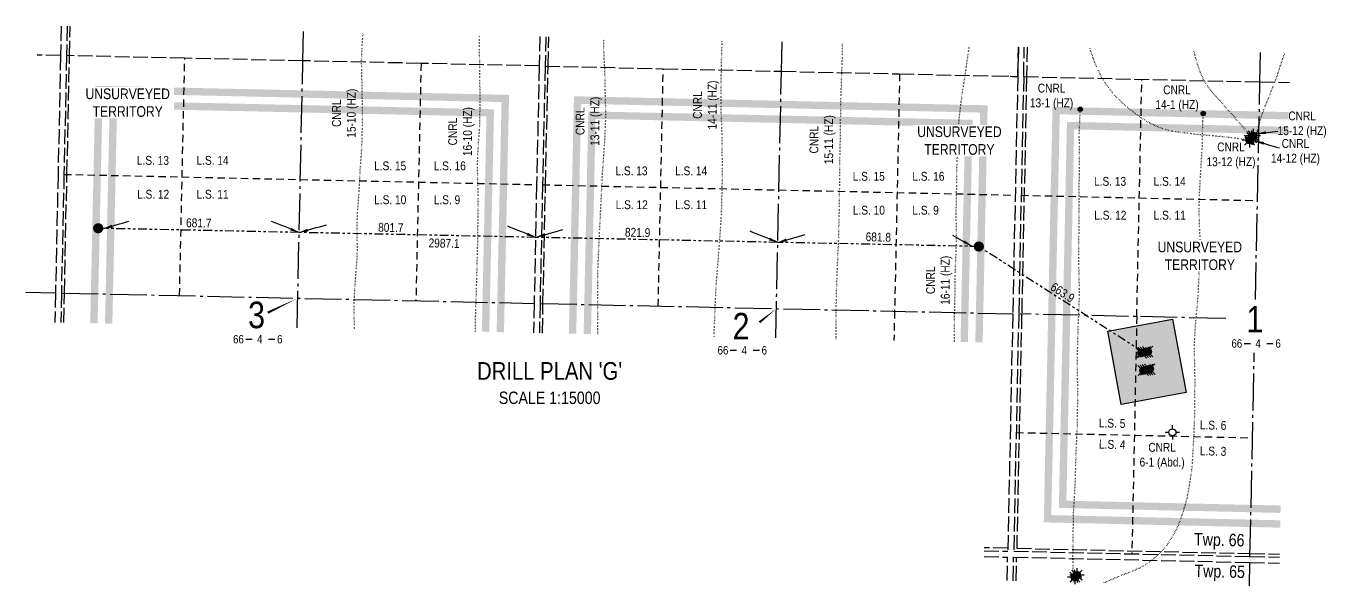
# Model space of a CAD drawing. Extents: x 401306 to 418331, y 6045711 to 6071172.
# Drawn here: x 413923 to 418331, y 6045711 to 6047608 of the extents above; entities that cross this region are included whole.
import ezdxf
from ezdxf.enums import TextEntityAlignment as Align

# ---------------------------------------------------------------- set-up
doc = ezdxf.new("R2010")
doc.units = 0
doc.header["$LTSCALE"] = 5
for name, pattern in [('foc-DOT', [1, 0.2, -0.8]), ('foc-DRILLPATH', [14.75, 6, -1.75, 1.75, -1.75, 1.75, -1.75]), ('foc-LSD', [8, 5, -3]), ('foc-QUARTERLINE', [33, 25, -3, 2, -3]), ('foc-UNSURVEYED', [12.5, 10, -2.5])]:
    doc.linetypes.add(name, pattern=pattern)
for name, color, linetype in [('10', 1, 'Continuous'), ('9', 3, 'Continuous'), ('AS-DRILL-T', 8, 'Continuous'), ('AS-TARGET-GAS-H', 181, 'Continuous'), ('AS-TARGET-OIL-H', 131, 'Continuous'), ('C-SYMBOL', 7, 'Continuous'), ('D-TXT', 6, 'Continuous'), ('DETAIL-HZ-Existing', 8, 'foc-DOT'), ('DETAIL-T', 7, 'Continuous'), ('DRILL-T', 8, 'Continuous'), ('F-WS-S', 8, 'Continuous'), ('L-BD', 7, 'Continuous'), ('L-BD1', 253, 'Continuous'), ('L-MON', 1, 'Continuous'), ('L-QSEC', 8, 'foc-QUARTERLINE'), ('L-SECLBL', 7, 'Continuous'), ('L-SECTION-LSD', 7, 'foc-LSD'), ('L-USEC', 7, 'foc-UNSURVEYED'), ('P-BUFFER-PURPLE-T', 187, 'Continuous'), ('P-PDRILLPATH', 12, 'foc-DRILLPATH'), ('P-PROPOSED', 10, 'Continuous'), ('P-PROPOSED-H', 21, 'Continuous')]:
    doc.layers.add(name, color=color, linetype=linetype)
doc.styles.add('100L', font='ARIALN.TTF', dxfattribs={"height": 11})
doc.styles.add('80CG', font='ARIALN.TTF', dxfattribs={"height": 10})
doc.styles.add('80L', font='ARIALN.TTF', dxfattribs={"height": 10})
doc.styles.add('SIMPLEX', font='ARIALN.TTF')
doc.styles.get("Standard").update_dxf_attribs({"font": 'ARIALN.TTF'})
doc.dimstyles.new('Compass 5 000', dxfattribs={"dimscale": 5, "dimtxt": 9, "dimasz": 2, "dimexe": 0.2, "dimexo": 0.0625, "dimgap": 0.5, "dimtad": 0, "dimtih": 1, "dimtoh": 1, "dimzin": 0, "dimdsep": 46, "dimtxsty": '80CG', "dimcen": 0.1, "dimse1": 1, "dimse2": 1, "dimclrd": 256, "dimclrt": 256, "dimaunit": 1, "dimadec": 4, "dimazin": 0, "dimtfac": 0.06, "dimtofl": 0, "dimtmove": 0, "dimatfit": 1, "dimfxl": 0.2, "dimtolj": 1, "dimtzin": 0, "dimlwd": -1, "dimarcsym": 0})

# ---------------------------------------------------------------- blocks, each defined once
blk = doc.blocks.new('L-SECLBL')
at = {"layer": '9', "color": 7}
for p, q in [((-5.1, -27.8), (-12.3, -27.8)), ((20.7, -27.8), (13.5, -27.8))]:
    blk.add_line(p, q, dxfattribs=at)
at = {"layer": '10', "color": 2, "style": 'SIMPLEX'}
blk.add_attdef('SEC', text='', height=30, dxfattribs=at).set_placement((0, 0), align=Align.MIDDLE)
at = {"layer": '10', "color": 5, "style": '80L'}
blk.add_attdef('TWP', text='', height=9.5, dxfattribs=at).set_placement((-14.4, -27.4), align=Align.MIDDLE_RIGHT)
blk.add_attdef('RGE', text='', height=9.5, dxfattribs=at).set_placement((3.6, -27.4), align=Align.MIDDLE_CENTER)
blk.add_attdef('MER', text='', height=9.5, dxfattribs=at).set_placement((23.2, -27.4), align=Align.MIDDLE_LEFT)
blk = doc.blocks.new('Gabd')
for p, q in [((-0.81, 0), (-1.62, 0)), ((0, 0.81), (0, 1.62)), ((1.62, 0), (0.81, 0)), ((0, -0.81), (0, -1.62))]:
    blk.add_line(p, q)
blk.add_circle((0, 0), 0.8)
blk = doc.blocks.new('BH-Existing')
at = {"layer": 'AS-DRILL-T'}
h = blk.add_hatch(color=256, dxfattribs=at)
h.dxf.hatch_style = 1
edge = h.paths.add_edge_path()
edge.add_arc((0, 0), 0.5, 0, 360)
blk.add_circle((0, 0), 0.5, dxfattribs=at)
blk = doc.blocks.new('GAS')
h = blk.add_hatch(color=255)
h.dxf.hatch_style = 1
edge = h.paths.add_edge_path()
edge.add_arc((0, 0), 0.9, 0, 360)
for p, q in [((-0.81, 0), (-1.62, 0)), ((-0.57, 0.57), (-1.14, 1.14)), ((0, 0.81), (0, 1.62)), ((0.57, 0.57), (1.14, 1.14)), ((1.62, 0), (0.81, 0)), ((-0.57, -0.57), (-1.14, -1.14)), ((0, -0.81), (0, -1.62)), ((1.14, -1.14), (0.57, -0.57))]:
    blk.add_line(p, q)
blk.add_circle((0, 0), 0.8)
blk = doc.blocks.new('plbh')
at = {"layer": 'L-MON'}
h = blk.add_hatch(color=255, dxfattribs=at)
h.dxf.hatch_style = 1
edge = h.paths.add_edge_path()
edge.add_arc((0, 0), 1.16, 0, 360)
h = blk.add_hatch(color=256, dxfattribs=at)
h.dxf.hatch_style = 1
h.paths.add_polyline_path([(-0.96, 0, 1), (0.96, 0, 1)])
h.paths.add_polyline_path([(0.91, 0, -1), (-0.91, 0, -1)], flags=16)
h.paths.add_polyline_path([(0.45, 0, -1), (-0.45, 0, -1)], flags=0)
h = blk.add_hatch(color=256, dxfattribs=at)
h.dxf.hatch_style = 1
h.paths.add_polyline_path([(-0.45, 0, 1), (0.45, 0, 1)])
h.paths.add_polyline_path([(0.4, 0, -1), (-0.4, 0, -1)], flags=16)
at = {"layer": 'L-MON', "color": 240}
for radius in [0.96, 0.91, 0.45, 0.4]:
    blk.add_circle((0, 0), radius, dxfattribs=at)
blk = doc.blocks.new('WC')
at = {"layer": 'L-MON'}
h = blk.add_hatch(color=255, dxfattribs=at)
h.dxf.hatch_style = 1
edge = h.paths.add_edge_path()
edge.add_arc((0, 0), 0.9, 0, 360)
at = {"layer": 'L-MON', "color": 240, "flags": 128}
for points in [[(-0.62, 0.5), (-1.23, 1.12)], [(0.52, 0.61), (1.13, 1.21)], [(-1.18, -1.18), (-0.56, -0.57)], [(1.16, -1.18), (0.56, -0.57)]]:
    blk.add_lwpolyline(points, dxfattribs=at)
at = {"layer": 'L-MON', "color": 240}
for radius in [0.8, 0.373]:
    blk.add_circle((0, 0), radius, dxfattribs=at)

msp = doc.modelspace()

# ---------------------------------------------------------------- hatches: boundary and pattern name
at = {"layer": 'AS-TARGET-GAS-H'}
h = msp.add_hatch(color=256, dxfattribs=at)
h.dxf.hatch_style = 1
h.paths.add_polyline_path([(414216.211, 6046599.647), (414232.091, 6047328.826), (415484.555, 6047301.457), (415468.944, 6046572.332), (415493.928, 6046571.788), (415510.074, 6047325.895), (414207.651, 6047354.356), (414191.227, 6046600.191)])
h = msp.add_hatch(color=256, dxfattribs=at)
h.dxf.hatch_style = 1
h.paths.add_polyline_path([(417091.642, 6046537.549), (417116.626, 6046537.009), (417132.481, 6047290.397), (415829.982, 6047318.9), (415813.837, 6046564.813), (415838.821, 6046564.268), (415854.431, 6047293.369), (417106.972, 6047265.959)])
h = msp.add_hatch(color=256, dxfattribs=at)
h.dxf.hatch_style = 1
h.paths.add_polyline_path([(418202.803, 6047241.42), (417476.846, 6047257.727), (417450.36, 6045999.847), (418176.798, 6045983.501), (418176.236, 6045958.517), (417424.851, 6045975.425), (417452.389, 6047283.273), (418203.364, 6047266.404)], flags=17)
at = {"layer": 'AS-TARGET-OIL-H'}
h = msp.add_hatch(color=256, dxfattribs=at)
h.dxf.hatch_style = 1
h.paths.add_polyline_path([(414216.211, 6046599.647), (414232.091, 6047328.826), (415484.555, 6047301.457), (415468.944, 6046572.332), (415493.928, 6046571.788), (415510.074, 6047325.895), (414207.651, 6047354.356), (414191.227, 6046600.191)])
h.paths.add_polyline_path([(414166.244, 6046600.736), (414183.211, 6047379.886), (415535.592, 6047350.333), (415518.912, 6046571.243), (415543.896, 6046570.698), (415561.111, 6047374.771), (414158.772, 6047405.415), (414141.26, 6046601.281)])
h = msp.add_hatch(color=256, dxfattribs=at)
h.dxf.hatch_style = 1
h.paths.add_polyline_path([(415854.431, 6047293.369), (417106.972, 6047265.959), (417080.485, 6046007.448), (415827.486, 6046034.853)], flags=0)
h.paths.add_polyline_path([(415829.982, 6047318.9), (417132.481, 6047290.397), (417104.943, 6045981.917), (415801.967, 6046010.416)], flags=0)
h.paths.add_polyline_path([(417141.61, 6046536.469), (417166.593, 6046535.929), (417183.5, 6047339.271), (415781.084, 6047369.961), (415763.869, 6046565.902), (415788.853, 6046565.357), (415805.533, 6047344.43), (417157.991, 6047314.834)])
h = msp.add_hatch(color=256, dxfattribs=at)
h.dxf.hatch_style = 1
h.paths.add_polyline_path([(418203.925, 6047291.387), (417427.932, 6047308.818), (417399.341, 6045951.003), (418175.673, 6045933.534), (418175.111, 6045908.551), (417373.832, 6045926.581), (417403.474, 6047334.363), (418204.486, 6047316.37)])
at = {"layer": 'P-PROPOSED-H'}
h = msp.add_hatch(color=256, dxfattribs=at)
h.dxf.hatch_style = 1
h.paths.add_polyline_path([(417636.394, 6046325.991), (417856.182, 6046366.601), (417810.268, 6046615.091), (417590.48, 6046574.48)])

# ---------------------------------------------------------------- linework, layer by layer
at = {"layer": 'DETAIL-HZ-Existing', "flags": 128}
for points in [[(415037.537, 6046581.792), (415037.332, 6046588.415), (415036.76, 6046607.502), (415036.221, 6046626.688), (415036.012, 6046645.866), (415036.14, 6046664.948), (415036.579, 6046684.053), (415037.399, 6046703.18), (415038.578, 6046722.259), (415040.006, 6046741.323), (415041.537, 6046760.474), (415043.036, 6046779.547), (415044.475, 6046798.65), (415045.723, 6046817.708), (415046.529, 6046836.635), (415046.85, 6046855.822), (415046.708, 6046874.89), (415046.446, 6046893.95), (415046.375, 6046913.076), (415046.394, 6046932.18), (415046.614, 6046951.309), (415047.343, 6046970.418), (415048.593, 6046989.556), (415050.052, 6047008.599), (415051.532, 6047027.752), (415052.841, 6047046.858), (415053.863, 6047066.091), (415054.802, 6047085.165), (415055.823, 6047104.347), (415056.911, 6047123.378), (415058.183, 6047142.606), (415059.561, 6047161.67), (415060.941, 6047180.805), (415062.16, 6047199.894), (415063.019, 6047218.96), (415063.488, 6047238.044), (415063.688, 6047257.214), (415063.824, 6047276.155), (415063.933, 6047295.257), (415064.035, 6047314.51), (415064.003, 6047333.565), (415063.733, 6047352.275), (415063.344, 6047371.467), (415062.996, 6047390.679), (415062.72, 6047410.05), (415062.404, 6047429.381), (415061.974, 6047448.505), (415061.53, 6047467.508), (415061.303, 6047486.768), (415061.63, 6047505.765), (415062.469, 6047524.861), (415063.489, 6047544.024), (415064.611, 6047563.234), (415065.983, 6047582.469), (415066.221, 6047585.458)], [(415446.951, 6046572.865), (415447.119, 6046588.206), (415447.357, 6046607.246), (415447.796, 6046626.331), (415448.353, 6046645.363), (415448.993, 6046664.484), (415449.721, 6046683.562), (415450.373, 6046702.773), (415450.945, 6046722.015), (415451.444, 6046741.139), (415451.983, 6046760.242), (415452.543, 6046779.354), (415453.093, 6046798.497), (415453.604, 6046817.7), (415454.044, 6046836.865), (415454.55, 6046855.809), (415455.072, 6046875.052), (415455.462, 6046894.208), (415455.651, 6046913.308), (415455.803, 6046932.519), (415456.072, 6046951.648), (415456.343, 6046970.817), (415456.492, 6046989.938), (415456.511, 6047009.052), (415456.293, 6047028.281), (415455.943, 6047047.443), (415455.692, 6047066.553), (415455.313, 6047085.765), (415454.785, 6047104.981), (415454.406, 6047124.183), (415454.474, 6047143.246), (415454.944, 6047162.391), (415455.835, 6047181.576), (415457.047, 6047200.814), (415458.395, 6047219.88), (415459.8, 6047238.774), (415460.962, 6047257.994), (415461.86, 6047277.059), (415462.368, 6047296.112), (415462.541, 6047314.923), (415462.78, 6047334.022), (415463.001, 6047353.232), (415462.946, 6047372.607), (415462.722, 6047388.786), (415462.382, 6047407.907), (415462.199, 6047426.916), (415462.281, 6047446.188), (415462.318, 6047465.192), (415461.937, 6047484.295), (415461.258, 6047503.483), (415460.669, 6047522.71), (415460.372, 6047542.001), (415460.386, 6047561.325), (415460.613, 6047576.784)], [(415861.801, 6046563.82), (415861.994, 6046581.437), (415862.184, 6046600.607), (415862.383, 6046619.688), (415862.493, 6046638.869), (415862.424, 6046658.035), (415862.272, 6046677.133), (415862.061, 6046696.242), (415861.75, 6046715.343), (415861.53, 6046734.472), (415861.623, 6046753.774), (415862.042, 6046772.9), (415862.664, 6046792.121), (415863.392, 6046811.17), (415864.191, 6046830.277), (415865.061, 6046849.393), (415865.959, 6046868.448), (415866.858, 6046887.563), (415867.759, 6046906.768), (415868.758, 6046925.841), (415869.748, 6046944.964), (415870.738, 6046964.107), (415871.805, 6046983.129), (415872.783, 6047002.182), (415873.603, 6047021.329), (415874.503, 6047040.484), (415875.511, 6047059.497), (415876.43, 6047078.602), (415877.4, 6047097.736), (415878.548, 6047116.805), (415879.94, 6047136.01), (415881.389, 6047155.103), (415882.668, 6047174.22), (415883.796, 6047193.27), (415885.055, 6047212.338), (415886.402, 6047231.363), (415887.388, 6047250.287), (415888.056, 6047269.377), (415888.638, 6047288.619), (415888.986, 6047307.676), (415888.947, 6047326.381), (415888.438, 6047345.576), (415887.779, 6047364.785), (415887.353, 6047384.148), (415887.087, 6047403.478), (415886.786, 6047422.609), (415886.333, 6047441.613), (415885.565, 6047460.864), (415884.561, 6047479.85), (415883.629, 6047498.934), (415882.95, 6047518.123), (415882.471, 6047537.348), (415881.874, 6047556.635), (415881.583, 6047567.525)], [(416256.328, 6046555.218), (416256.531, 6046572.147), (416257.169, 6046591.238), (416258.118, 6046610.302), (416258.887, 6046629.439), (416259.568, 6046648.589), (416260.275, 6046667.629), (416261.103, 6046686.655), (416262.122, 6046705.758), (416263.293, 6046724.937), (416264.561, 6046743.984), (416265.91, 6046763.1), (416267.339, 6046782.174), (416268.907, 6046801.224), (416270.555, 6046820.293), (416272.165, 6046839.423), (416273.635, 6046858.566), (416275.095, 6046877.689), (416276.623, 6046896.721), (416278.001, 6046915.766), (416279.119, 6046934.826), (416280.198, 6046953.908), (416281.176, 6046973.001), (416281.917, 6046992.18), (416282.478, 6047011.352), (416282.863, 6047030.298), (416283.251, 6047048.884), (416283.814, 6047068.627), (416284.069, 6047078.193), (416284.182, 6047087.683), (416284.222, 6047106.396), (416284.273, 6047125.59), (416284.335, 6047144.813), (416284.079, 6047164.173), (416283.813, 6047183.503), (416283.812, 6047202.627), (416283.649, 6047221.635), (416283.301, 6047240.887), (416282.788, 6047259.892), (416282.006, 6047278.983), (416281.116, 6047298.157), (416280.338, 6047317.378), (416279.94, 6047336.631), (416279.952, 6047355.915), (416279.936, 6047375.26), (416279.862, 6047394.206), (416279.985, 6047413.057), (416280.319, 6047432.395), (416280.754, 6047451.76), (416281.257, 6047470.593), (416281.699, 6047489.818), (416282.082, 6047509.094), (416282.574, 6047528.368), (416282.912, 6047538.053), (416283.297, 6047547.647), (416283.688, 6047558.68)], [(416669.73, 6046546.722), (416669.813, 6046553.43), (416669.867, 6046572.563), (416669.985, 6046591.875), (416670.139, 6046610.966), (416670.112, 6046630.061), (416670.116, 6046649.175), (416670.451, 6046668.343), (416670.896, 6046687.457), (416671.349, 6046706.562), (416671.953, 6046725.654), (416672.667, 6046744.773), (416673.411, 6046763.851), (416674.097, 6046783.061), (416674.741, 6046802.182), (416675.426, 6046821.311), (416676.299, 6046840.407), (416677.223, 6046859.502), (416678.058, 6046878.649), (416678.713, 6046897.779), (416679.136, 6046916.884), (416679.571, 6046936.02), (416680.197, 6046955.221), (416680.721, 6046974.334), (416681.005, 6046993.452), (416681.24, 6047012.591), (416681.463, 6047031.681), (416681.733, 6047050.609), (416682.117, 6047069.686), (416682.47, 6047088.742), (416682.656, 6047107.513), (416682.669, 6047126.587), (416682.709, 6047145.48), (416682.879, 6047164.421), (416683.252, 6047183.467), (416683.832, 6047202.399), (416684.342, 6047221.322), (416684.646, 6047240.43), (416684.839, 6047259.48), (416685.052, 6047278.56), (416685.306, 6047297.659), (416685.579, 6047316.738), (416685.862, 6047335.796), (416686.168, 6047354.534), (416686.571, 6047373.609), (416687.131, 6047392.522), (416687.851, 6047411.441), (416688.568, 6047430.19), (416689.187, 6047449.081), (416689.788, 6047468.032), (416690.578, 6047486.96), (416691.151, 6047506.022), (416691.184, 6047525.106), (416691.154, 6047544.031), (416691.191, 6047549.717)], [(417070.64, 6046538.056), (417070.797, 6046548.643), (417071.053, 6046567.852), (417071.188, 6046586.983), (417071.262, 6046606.106), (417071.428, 6046625.317), (417071.922, 6046644.44), (417072.427, 6046663.574), (417072.693, 6046682.783), (417072.987, 6046701.891), (417073.051, 6046721.014), (417072.924, 6046740.101), (417073.198, 6046759.229), (417073.952, 6046778.337), (417074.816, 6046797.423), (417075.612, 6046816.611), (417076.437, 6046835.798), (417077.151, 6046854.897), (417077.649, 6046874.211), (417077.913, 6046893.319), (417077.967, 6046912.413), (417077.641, 6046931.554), (417077.125, 6046950.689), (417076.949, 6046969.777), (417077.185, 6046988.986), (417077.57, 6047008.142), (417077.994, 6047027.268), (417078.42, 6047046.023), (417078.722, 6047065.031), (417078.826, 6047084.153), (417078.931, 6047103.285), (417079.334, 6047122.341), (417080.036, 6047141.36), (417080.758, 6047160.399), (417081.418, 6047179.299), (417082.238, 6047198.216), (417083.201, 6047217.3), (417084.15, 6047236.174), (417084.94, 6047255.102), (417085.81, 6047273.987), (417087.142, 6047293.014), (417089, 6047311.828), (417091.251, 6047330.765), (417093.788, 6047349.526), (417096.351, 6047368.096), (417098.861, 6047387.017), (417101.667, 6047405.722), (417104.716, 6047424.562), (417107.625, 6047443.424), (417110.391, 6047462.11), (417113.058, 6047480.848), (417115.711, 6047499.436), (417118.471, 6047518.332), (417121.29, 6047537.206), (417121.767, 6047540.247)], [(418070.871, 6047221.109), (418071.018, 6047220.966), (418071.076, 6047220.885), (418071.105, 6047220.824), (418071.154, 6047220.763), (418071.271, 6047220.621), (418071.378, 6047220.508), (418071.485, 6047220.326), (418071.59, 6047220.084), (418071.724, 6047219.821), (418071.927, 6047219.477), (418072.18, 6047219.121), (418072.426, 6047218.926), (418072.675, 6047218.881), (418072.896, 6047218.936), (418072.98, 6047219.145), (418072.976, 6047219.425), (418072.983, 6047219.735), (418072.889, 6047220.057), (418072.645, 6047220.322), (418072.32, 6047220.579), (418072.007, 6047220.895), (418071.683, 6047221.202), (418071.325, 6047221.31), (418070.934, 6047221.258), (418070.512, 6047221.187), (418070.071, 6047221.116), (418069.659, 6047221.044), (418069.457, 6047220.929), (418069.384, 6047220.8), (418069.291, 6047220.672), (418069.218, 6047220.494), (418069.153, 6047220.275), (418069.12, 6047220.146), (418068.945, 6047219.899), (418068.834, 6047219.821), (418068.53, 6047219.648), (418068.196, 6047219.465), (418068.033, 6047219.348), (418068.053, 6047219.338), (418068.043, 6047219.348), (418068.033, 6047219.348), (418068.033, 6047219.338), (418068.033, 6047219.328), (418068.033, 6047219.308), (418068.012, 6047219.288), (418068.022, 6047219.288), (418068.043, 6047219.308), (418068.063, 6047219.317), (418068.063, 6047219.327), (418068.053, 6047219.328), (418068.053, 6047219.318), (418068.062, 6047219.297), (418068.062, 6047219.277), (418068.062, 6047219.267), (418068.052, 6047219.278), (418068.032, 6047219.278), (418068.012, 6047219.278), (418068.002, 6047219.299), (418068.012, 6047219.288), (418068.012, 6047219.278), (418067.992, 6047219.269), (418067.982, 6047219.259), (418067.981, 6047219.249), (418067.982, 6047219.259), (418067.982, 6047219.279), (418067.992, 6047219.299), (418068.004, 6047219.399), (418068.005, 6047219.449), (418067.366, 6047219.972), (418065.493, 6047220.781), (418062.631, 6047221.701), (418058.97, 6047222.648), (418054.973, 6047223.312), (418050.395, 6047223.897), (418044.743, 6047224.836), (418038.114, 6047225.924), (418030.743, 6047226.919), (418022.472, 6047227.881), (418013.451, 6047228.88), (418003.482, 6047230.029), (417992.398, 6047231.35), (417980.493, 6047232.689), (417967.707, 6047233.987), (417954.109, 6047235.181), (417940.209, 6047236.251), (417926.058, 6047237.317), (417911.182, 6047238.648), (417895.184, 6047240.343), (417878.603, 6047242.379), (417861.594, 6047244.495), (417856.026, 6047245.152), (417844.561, 6047246.461), (417828.298, 6047248.392), (417827.52, 6047248.488), (417810.462, 6047251.155), (417793.428, 6047255.001), (417776.6, 6047260.034), (417760.106, 6047266.24), (417743.917, 6047273.639), (417728.099, 6047282.072), (417712.75, 6047291.344), (417697.699, 6047301.511), (417682.96, 6047312.271), (417668.254, 6047323.631), (417653.689, 6047335.497), (417639.706, 6047347.932), (417626.427, 6047361.052), (417613.481, 6047374.796), (417601.614, 6047388.477), (417590.445, 6047402.993), (417580.131, 6047418.212), (417571.014, 6047433.806), (417570.918, 6047434.008), (417562.454, 6047450.148), (417554.444, 6047466.519), (417547.152, 6047483.245), (417540.597, 6047500.345), (417534.67, 6047517.763), (417530.59, 6047531.255)], [(418077.603, 6047228.538), (418077.277, 6047228.244), (418077.165, 6047228.147), (418077.033, 6047228.039), (418076.982, 6047228.01), (418076.881, 6047227.943), (418076.749, 6047227.845), (418076.667, 6047227.757), (418076.726, 6047227.736), (418076.887, 6047227.762), (418077.118, 6047227.808), (418077.409, 6047227.852), (418077.761, 6047227.924), (418078.132, 6047227.996), (418078.505, 6047228.109), (418078.75, 6047228.384), (418078.898, 6047228.751), (418079.057, 6047229.167), (418079.225, 6047229.544), (418079.329, 6047229.772), (418079.342, 6047229.912), (418079.316, 6047230.072), (418079.31, 6047230.282), (418079.264, 6047230.453), (418079.094, 6047230.487), (418078.823, 6047230.433), (418078.511, 6047230.349), (418078.2, 6047230.265), (418077.878, 6047230.182), (418077.576, 6047230.099), (418077.264, 6047230.005), (418076.913, 6047229.942), (418076.712, 6047229.917), (418076.17, 6047229.838), (418075.248, 6047229.747), (418074.967, 6047229.713), (418075.007, 6047229.702), (418075.017, 6047229.712), (418075.038, 6047229.731), (418075.048, 6047229.741), (418075.048, 6047229.761), (418075.059, 6047229.791), (418075.079, 6047229.811), (418075.08, 6047229.821), (418075.08, 6047229.831), (418075.09, 6047229.83), (418075.08, 6047229.841), (418075.09, 6047229.84), (418075.09, 6047229.83), (418075.08, 6047229.831), (418075.079, 6047229.811), (418075.09, 6047229.82), (418075.1, 6047229.83), (418075.09, 6047229.84), (418075.051, 6047229.871), (418075.011, 6047229.902), (418074.981, 6047229.913), (418074.982, 6047229.923), (418074.972, 6047229.923), (418074.982, 6047229.933), (418075.013, 6047229.962), (418075.043, 6047229.961), (418075.033, 6047229.972), (418075.013, 6047229.982), (418074.993, 6047229.972), (418074.993, 6047229.962), (418075.013, 6047229.982), (418075.003, 6047229.992), (418075.003, 6047229.972), (418075.023, 6047229.972), (418075.033, 6047229.972), (418074.993, 6047229.972), (418074.983, 6047229.973), (418074.964, 6047230.033), (418074.834, 6047230.496), (418074.207, 6047232.109), (418073.042, 6047234.744), (418071.377, 6047238.36), (418068.992, 6047242.931), (418065.562, 6047248.233), (418060.92, 6047253.942), (418055.253, 6047259.861), (418048.975, 6047266.244), (418042.224, 6047273.456), (418034.887, 6047281.841), (418026.905, 6047291.38), (418018.258, 6047301.673), (418008.912, 6047312.5), (417998.739, 6047323.975), (417988.395, 6047335.384), (417977.613, 6047347.362), (417973.508, 6047351.959), (417966.54, 6047359.756), (417955.465, 6047372.09), (417951.223, 6047376.819), (417944.51, 6047384.431), (417934.107, 6047397.321), (417924.525, 6047411.204), (417916.025, 6047426.125), (417908.515, 6047442.015), (417901.738, 6047458.531), (417895.876, 6047475.737), (417890.753, 6047493.338), (417885.762, 6047511.076), (417882.431, 6047523.038), (417882.3, 6047523.519)], [(418084.269, 6047235.856), (418084.704, 6047235.627), (418084.942, 6047235.502), (418085.08, 6047235.419), (418085.436, 6047235.212), (418085.863, 6047235.053), (418086.304, 6047235.093), (418086.738, 6047235.304), (418087.224, 6047235.574), (418087.768, 6047235.783), (418088.358, 6047235.771), (418088.884, 6047235.58), (418089.14, 6047235.364), (418089.136, 6047235.164), (418089.073, 6047235.016), (418088.973, 6047235.028), (418088.866, 6047235.19), (418088.76, 6047235.382), (418088.645, 6047235.625), (418088.52, 6047235.867), (418088.395, 6047236.11), (418088.34, 6047236.321), (418088.473, 6047236.458), (418088.724, 6047236.523), (418088.975, 6047236.578), (418089.237, 6047236.643), (418089.498, 6047236.707), (418089.779, 6047236.731), (418090.088, 6047236.725), (418090.448, 6047236.717), (418090.838, 6047236.719), (418091.028, 6047236.705), (418091.556, 6047236.594), (418091.904, 6047236.477), (418092.519, 6047236.254), (418092.867, 6047236.167), (418092.888, 6047236.176), (418092.877, 6047236.156), (418092.867, 6047236.147), (418092.857, 6047236.157), (418092.847, 6047236.167), (418092.857, 6047236.167), (418092.877, 6047236.166), (418092.867, 6047236.157), (418092.877, 6047236.156), (418092.887, 6047236.166), (418092.898, 6047236.186), (418092.888, 6047236.176), (418092.887, 6047236.166), (418092.897, 6047236.156), (418092.887, 6047236.156), (418092.887, 6047236.136), (418092.877, 6047236.136), (418092.857, 6047236.167), (418092.857, 6047236.127), (418092.867, 6047236.127), (418092.877, 6047236.136), (418092.867, 6047236.147), (418092.867, 6047236.137), (418092.867, 6047236.127), (418092.846, 6047236.117), (418092.817, 6047236.138), (418092.768, 6047236.189), (418092.81, 6047236.268), (418093.06, 6047236.773), (418093.539, 6047238.163), (418093.582, 6047238.272), (418094.376, 6047240.856), (418095.127, 6047243.321), (418095.514, 6047244.573), (418096.934, 6047249.355), (418098.554, 6047255.122), (418100.364, 6047261.786), (418102.354, 6047269.416), (418104.606, 6047278.101), (418107.26, 6047287.867), (418110.536, 6047298.621), (418114.312, 6047309.915), (418118.9, 6047322.212), (418124.172, 6047335.175), (418129.78, 6047348.91), (418135.583, 6047363.342), (418141.546, 6047378.271), (418147.598, 6047393.638), (418153.593, 6047409.166), (418159.47, 6047424.727), (418165.255, 6047440.7), (418170.838, 6047457.067), (418176.399, 6047473.824), (418182.069, 6047490.999), (418187.644, 6047507.967), (418187.804, 6047508.443), (418190.232, 6047515.954), (418190.472, 6047516.741)], [(417474.25, 6045724.431), (417474.204, 6045725.336), (417473.972, 6045730.452), (417473.754, 6045735.818), (417473.543, 6045741.453), (417473.368, 6045747.408), (417473.229, 6045753.682), (417473.141, 6045758.065), (417473.128, 6045760.276), (417473.112, 6045767.158), (417473.113, 6045774.32), (417473.118, 6045781.691), (417473.056, 6045789.204), (417472.927, 6045796.868), (417472.84, 6045804.662), (417472.827, 6045812.624), (417472.868, 6045820.745), (417472.913, 6045825.715), (417472.941, 6045828.985), (417473.033, 6045837.165), (417473.115, 6045845.835), (417473.173, 6045854.296), (417473.231, 6045862.786), (417473.28, 6045871.317), (417473.401, 6045879.917), (417473.624, 6045888.624), (417473.849, 6045897.431), (417473.986, 6045906.32), (417474.076, 6045915.38), (417474.18, 6045924.58), (417474.285, 6045933.89), (417474.413, 6045943.299), (417474.632, 6045952.767), (417474.993, 6045962.331), (417475.475, 6045971.953), (417476.038, 6045981.604), (417476.532, 6045989.905), (417477.774, 6046011.854), (417478.231, 6046019.836), (417478.838, 6046029.165), (417479.464, 6046038.494), (417480.06, 6046047.814), (417480.626, 6046057.154), (417481.084, 6046066.557), (417481.36, 6046075.903), (417481.547, 6046085.281), (417481.725, 6046094.709), (417481.942, 6046104.067), (417482.179, 6046113.444), (417482.436, 6046122.811), (417482.683, 6046132.217), (417482.94, 6046141.574), (417483.288, 6046150.999), (417483.663, 6046160.283), (417484.03, 6046169.637), (417484.397, 6046179.012), (417484.784, 6046188.416), (417485.192, 6046197.849), (417485.641, 6046207.272), (417486.087, 6046216.624), (417486.592, 6046226.376), (417487.105, 6046236.047), (417487.55, 6046245.79), (417487.844, 6046255.506), (417488.009, 6046265.265), (417488.144, 6046275.004), (417488.219, 6046284.745), (417488.243, 6046294.496), (417488.338, 6046304.247), (417488.523, 6046313.985), (417488.708, 6046323.733), (417488.922, 6046333.471), (417489.127, 6046343.209), (417489.232, 6046352.959), (417489.237, 6046362.711), (417489.181, 6046372.464), (417489.056, 6046382.199), (417488.886, 6046391.744), (417488.671, 6046401.481), (417488.496, 6046411.227), (417488.43, 6046420.98), (417488.395, 6046430.733), (417488.4, 6046440.495), (417488.465, 6046450.226), (417488.519, 6046459.937), (417488.524, 6046469.699), (417488.499, 6046479.442), (417488.483, 6046489.164), (417488.498, 6046498.916), (417488.572, 6046508.667), (417488.688, 6046518.427), (417488.851, 6046528.095), (417489.085, 6046537.842), (417489.34, 6046547.579), (417489.635, 6046557.325), (417489.97, 6046567.07), (417490.314, 6046576.805), (417490.679, 6046586.55), (417491.034, 6046596.284), (417491.394, 6046605.829), (417491.789, 6046615.573), (417492.243, 6046625.295), (417492.708, 6046635.038), (417493.142, 6046644.761), (417493.547, 6046654.504), (417493.921, 6046664.219), (417494.256, 6046673.954), (417494.51, 6046683.681), (417494.655, 6046693.41), (417494.669, 6046703.142), (417494.583, 6046712.866), (417494.495, 6046722.469), (417494.4, 6046732.224), (417494.254, 6046741.959), (417494.019, 6046751.696), (417493.753, 6046761.434), (417493.478, 6046771.172), (417493.162, 6046780.89), (417492.847, 6046790.629), (417492.581, 6046800.377), (417492.416, 6046810.123), (417492.35, 6046819.856), (417492.365, 6046829.598), (417492.43, 6046839.349), (417492.545, 6046849.098), (417492.689, 6046858.828), (417492.844, 6046868.576), (417492.979, 6046878.326), (417493.094, 6046888.075), (417493.208, 6046897.825), (417493.353, 6046907.564), (417493.508, 6046917.313), (417493.652, 6046927.042), (417493.767, 6046936.792), (417493.862, 6046946.532), (417493.917, 6046956.293), (417493.941, 6046966.035), (417493.936, 6046975.777), (417493.851, 6046985.511), (417493.665, 6046995.257), (417493.469, 6047004.973), (417493.344, 6047014.708), (417493.318, 6047024.451), (417493.383, 6047034.172), (417493.507, 6047043.921), (417493.691, 6047053.629), (417493.956, 6047063.366), (417494.189, 6047073.043), (417494.375, 6047082.831), (417494.59, 6047092.569), (417494.744, 6047102.318), (417494.819, 6047112.049), (417494.843, 6047121.78), (417494.788, 6047131.524), (417494.733, 6047141.277), (417494.698, 6047151.03), (417494.663, 6047160.783), (417494.657, 6047170.535), (417494.642, 6047180.277), (417494.567, 6047190.011), (417494.521, 6047199.754), (417494.515, 6047209.476), (417494.45, 6047219.2), (417494.284, 6047228.936), (417494.229, 6047238.669), (417494.373, 6047248.408), (417494.658, 6047258.134), (417495.032, 6047267.858), (417495.476, 6047277.571), (417495.971, 6047287.303), (417496.415, 6047297.006), (417496.703, 6047305.022), (417497.344, 6047326.003)], [(417577.104, 6045722.123), (417579.511, 6045723.099), (417585.304, 6045725.558), (417591.23, 6045728.164), (417597.321, 6045730.967), (417603.571, 6045733.786), (417609.989, 6045736.482), (417616.557, 6045739.164), (417623.255, 6045741.864), (417630.134, 6045744.58), (417637.193, 6045747.343), (417644.404, 6045750.142), (417651.775, 6045752.988), (417659.368, 6045755.919), (417667.114, 6045758.967), (417674.921, 6045762.074), (417682.779, 6045765.229), (417690.589, 6045768.466), (417698.344, 6045771.964), (417705.997, 6045775.844), (417713.469, 6045780.128), (417720.708, 6045784.787), (417727.874, 6045789.747), (417734.751, 6045794.764), (417741.746, 6045800.148), (417748.665, 6045805.744), (417755.518, 6045811.532), (417762.265, 6045817.521), (417768.857, 6045823.754), (417775.216, 6045830.282), (417781.251, 6045837.107), (417786.942, 6045844.249), (417792.409, 6045851.656), (417797.73, 6045859.285), (417802.896, 6045867.129), (417807.926, 6045875.175), (417812.81, 6045883.394), (417817.537, 6045891.757), (417822.067, 6045900.293), (417826.351, 6045908.995), (417830.347, 6045917.843), (417834.077, 6045926.817), (417838.471, 6045938.397), (417845.53, 6045959.214), (417847.171, 6045964.49), (417849.921, 6045973.504), (417852.62, 6045982.48), (417855.189, 6045991.458), (417857.639, 6046000.478), (417859.91, 6046009.533), (417861.932, 6046018.672), (417863.757, 6046027.926), (417865.373, 6046037.234), (417866.849, 6046046.545), (417868.295, 6046055.877), (417869.73, 6046065.129), (417871.134, 6046074.381), (417872.569, 6046083.643), (417874.034, 6046092.894), (417875.439, 6046102.157), (417876.644, 6046111.434), (417877.55, 6046120.747), (417878.196, 6046130.105), (417878.705, 6046139.536), (417879.121, 6046148.88), (417879.549, 6046158.303), (417880.017, 6046167.725), (417880.544, 6046177.116), (417881.101, 6046186.466), (417881.677, 6046195.816), (417882.254, 6046205.176), (417882.822, 6046214.586), (417883.279, 6046223.949), (417883.595, 6046233.294), (417883.842, 6046242.651), (417884.11, 6046252.068), (417884.467, 6046261.442), (417884.881, 6046271.186), (417885.286, 6046280.919), (417885.651, 6046290.664), (417885.865, 6046300.411), (417886.02, 6046310.15), (417886.135, 6046319.89), (417886.149, 6046329.642), (417886.124, 6046339.395), (417886.129, 6046349.127), (417886.203, 6046358.867), (417886.318, 6046368.617), (417886.423, 6046378.367), (417886.498, 6046388.108), (417886.552, 6046397.849), (417886.597, 6046407.6), (417886.532, 6046417.353), (417886.406, 6046427.088), (417886.251, 6046436.823), (417886.055, 6046446.55), (417885.85, 6046456.286), (417885.594, 6046466.034), (417885.319, 6046475.772), (417885.043, 6046485.51), (417884.808, 6046495.247), (417884.753, 6046505), (417884.852, 6046514.49), (417884.977, 6046524.229), (417885.151, 6046533.978), (417885.437, 6046543.744), (417885.861, 6046553.467), (417886.346, 6046563.209), (417886.89, 6046572.94), (417887.565, 6046582.668), (417888.319, 6046592.394), (417889.084, 6046602.16), (417889.909, 6046611.875), (417890.773, 6046621.579), (417891.607, 6046631.284), (417892.471, 6046640.988), (417893.394, 6046650.681), (417894.398, 6046660.362), (417895.382, 6046670.043), (417896.156, 6046679.769), (417896.73, 6046689.479), (417897.225, 6046699.221), (417897.73, 6046708.962), (417898.799, 6046728.444), (417899.877, 6046747.876), (417900.342, 6046757.608), (417900.716, 6046767.332), (417901.021, 6046777.068), (417901.286, 6046786.815), (417901.63, 6046796.56), (417902.004, 6046806.234), (417902.448, 6046815.967), (417903.022, 6046825.657), (417903.626, 6046835.376), (417904.161, 6046845.117), (417904.516, 6046854.852), (417904.639, 6046864.552), (417904.562, 6046874.205), (417904.316, 6046883.913), (417903.939, 6046893.603), (417903.433, 6046903.325), (417902.857, 6046913.03), (417902.257, 6046922.534), (417901.751, 6046932.287), (417901.486, 6046942.025), (417901.321, 6046951.771), (417901.125, 6046961.507), (417900.979, 6046971.222), (417900.904, 6046980.956), (417900.909, 6046990.718), (417901.003, 6047000.458), (417901.128, 6047010.207), (417901.293, 6047019.946), (417901.557, 6047029.693), (417901.992, 6047039.426), (417902.506, 6047049.157), (417903.021, 6047058.888), (417903.515, 6047068.61), (417904.03, 6047078.362), (417904.595, 6047088.102), (417905.169, 6047097.812), (417905.694, 6047107.543), (417906.248, 6047117.263), (417906.843, 6047127.003), (417907.417, 6047136.743), (417908.022, 6047146.463), (417908.626, 6047156.182), (417909.22, 6047165.892), (417909.884, 6047175.6), (417910.608, 6047185.307), (417911.292, 6047195.025), (417911.747, 6047204.747), (417911.931, 6047214.486), (417912.026, 6047224.226), (417912.081, 6047233.967), (417912.23, 6047253.458), (417912.699, 6047272.942), (417913.074, 6047282.687), (417913.435, 6047290.831), (417914.406, 6047311.795)], [(417478.828, 6045741.182), (417478.766, 6045741.073), (417478.693, 6045740.945), (417478.62, 6045740.816), (417478.547, 6045740.668), (417478.422, 6045740.42), (417478.194, 6045740.065), (417477.935, 6045739.6), (417477.817, 6045739.253), (417477.835, 6045739.143), (417477.796, 6045739.183), (417477.68, 6045739.366), (417477.53, 6045739.359), (417477.344, 6045739.103), (417477.363, 6045739.062), (417477.642, 6045739.477), (417477.854, 6045740.052), (417477.95, 6045740.32), (417478.076, 6045740.608), (417478.13, 6045740.787), (417478.152, 6045740.906), (417478.153, 6045740.936), (417478.143, 6045740.926), (417478.14, 6045740.816), (417478.123, 6045740.477), (417478.101, 6045739.907), (417478.085, 6045739.157), (417478.106, 6045738.227), (417478.137, 6045735.885), (417478.13, 6045735.555), (417478.079, 6045733.156), (417478.009, 6045730.307), (417478.008, 6045727.376), (417478.055, 6045724.395), (417478.057, 6045724.346)], [(417486.445, 6045747.589), (417486.412, 6045747.42), (417486.449, 6045747.279), (417486.696, 6045747.144), (417486.992, 6045746.938), (417487.207, 6045746.733), (417487.412, 6045746.469), (417487.647, 6045746.234), (417487.932, 6045745.968), (417488.217, 6045745.742), (417488.505, 6045745.636), (417488.763, 6045745.57), (417489.093, 6045745.523), (417489.511, 6045745.464), (417490.063, 6045745.523), (417490.198, 6045745.77), (417490.345, 6045746.117), (417490.504, 6045746.514), (417490.643, 6045746.951), (417490.742, 6045747.379), (417490.739, 6045747.719), (417490.613, 6045747.932), (417490.377, 6045748.117), (417490.072, 6045748.323), (417489.766, 6045748.56), (417489.462, 6045748.836), (417489.108, 6045749.124), (417488.777, 6045749.531), (417488.405, 6045749.939), (417487.95, 6045750.188), (417487.731, 6045750.243), (417487.312, 6045750.302), (417487.243, 6045750.313), (417487.023, 6045750.338), (417486.834, 6045750.362), (417486.774, 6045750.363), (417486.563, 6045750.317), (417486.258, 6045750.114), (417486.031, 6045749.758), (417486.04, 6045749.228), (417486.214, 6045748.474), (417486.403, 6045747.5), (417486.549, 6045746.337), (417487.043, 6045743.656), (417487.841, 6045740.719), (417488.737, 6045737.629), (417489.643, 6045734.599), (417490.426, 6045731.872), (417491.113, 6045729.347), (417491.861, 6045726.861), (417492.558, 6045724.306), (417492.605, 6045724.019)]]:
    msp.add_lwpolyline(points, dxfattribs=at)
at = {"layer": 'L-QSEC', "flags": 128}
for points in [[(414862.101, 6047490.081), (414864.257, 6047589.901)], [(416484.411, 6047454.608), (416486.526, 6047554.219)], [(418106.758, 6047418.599), (418108.846, 6047518.578)], [(414842.581, 6046586.042), (414862.101, 6047490.081)], [(416465.229, 6046551.142), (416484.411, 6047454.608)], [(418091.071, 6046681.961), (418106.758, 6047418.599)], [(413923.463, 6046706.071), (414023.398, 6046703.887)], [(414043.501, 6046703.448), (415645.969, 6046668.43)], [(415666.073, 6046667.994), (417268.612, 6046633.204)], [(417991.247, 6046616.952), (417288.719, 6046632.781)], [(418072.889, 6045810.92), (418087.277, 6046501.39)], [(418070.771, 6045711.046), (418072.436, 6045790.813)]]:
    msp.add_lwpolyline(points, dxfattribs=at)
at = {"layer": 'L-SECLBL', "flags": 128}
for points in [[(414844.738, 6046685.939, 0, 8, 0), (414742.985, 6046636.964, 0, 0, 0)], [(416467.341, 6046650.599, 0, 8, 0), (416409.903, 6046604.219, 0, 0, 0)]]:
    msp.add_lwpolyline(points, format="xyseb", dxfattribs=at)
at = {"layer": 'L-SECTION-LSD'}
for p, q in [((417689.179, 6046623.758), (417672.342, 6045819.933)), ((417280.257, 6046230.864), (418081.264, 6046212.827))]:
    msp.add_line(p, q, dxfattribs=at)
at = {"layer": 'L-SECTION-LSD', "flags": 128}
for points in [[(415262.644, 6047481.329), (415245.354, 6046677.185)], [(416066.707, 6046659.297), (416083.85, 6047463.372)], [(416884.975, 6047445.841), (416867.976, 6046641.902)], [(417689.179, 6046623.758), (417706.206, 6047427.585)], [(414052.258, 6047105.52), (414853.42, 6047088.01)], [(414853.42, 6047088.01), (415654.577, 6047070.504)], [(415674.681, 6047070.073), (416475.876, 6047052.604)], [(416475.876, 6047052.604), (417277.075, 6047035.113)], [(417297.182, 6047034.661), (418098.199, 6047016.667)], [(416867.976, 6046641.902), (416865.876, 6046542.482)]]:
    msp.add_lwpolyline(points, dxfattribs=at)
at = {"layer": 'L-USEC'}
for p, q in [((414043.087, 6047607.962), (414040.91, 6047508.027)), ((414063.191, 6047607.524), (414061.014, 6047507.589)), ((414071.066, 6047507.367), (414073.243, 6047607.299)), ((415665.321, 6047572.281), (415663.186, 6047472.576)), ((415685.425, 6047571.851), (415683.29, 6047472.146)), ((415693.342, 6047471.917), (415695.478, 6047571.618)), ((414040.91, 6047508.027), (413961.079, 6047509.772)), ((414040.91, 6047508.027), (414032.154, 6047105.958)), ((414061.014, 6047507.589), (414052.258, 6047105.52)), ((414461.557, 6047498.835), (414061.014, 6047507.587)), ((414062.31, 6047105.299), (414071.066, 6047507.367)), ((417287.635, 6047536.599), (417285.539, 6047437.074)), ((414862.101, 6047490.081), (414461.557, 6047498.835)), ((415262.644, 6047481.329), (414862.101, 6047490.081)), ((415663.186, 6047472.576), (415262.644, 6047481.329)), ((415663.186, 6047472.576), (415654.577, 6047070.504)), ((415683.29, 6047472.146), (415674.681, 6047070.073)), ((415683.29, 6047472.137), (416083.85, 6047463.372)), ((415684.734, 6047069.846), (415693.342, 6047471.917)), ((416083.85, 6047463.372), (416484.411, 6047454.608)), ((416484.411, 6047454.608), (416884.975, 6047445.841)), ((416884.975, 6047445.841), (417285.539, 6047437.074)), ((414032.154, 6047105.958), (414023.398, 6046703.887)), ((414052.258, 6047105.52), (414043.501, 6046703.449)), ((414053.554, 6046703.228), (414062.31, 6047105.299)), ((415654.577, 6047070.504), (415645.969, 6046668.43)), ((415674.681, 6047070.073), (415666.073, 6046668)), ((415676.124, 6046667.771), (415684.734, 6047069.846)), ((414023.398, 6046703.887), (414021.221, 6046603.951)), ((414043.501, 6046703.449), (414041.325, 6046603.513)), ((414051.378, 6046603.294), (414053.554, 6046703.228)), ((415645.969, 6046668.43), (415643.831, 6046568.572)), ((415666.073, 6046668), (415663.935, 6046568.134)), ((415673.987, 6046567.915), (415676.124, 6046667.771)), ((417171.799, 6045830.534), (417251.691, 6045828.787)), ((417251.886, 6045838.838), (417172.012, 6045840.586)), ((417171.372, 6045810.43), (417251.252, 6045808.683))]:
    msp.add_line(p, q, dxfattribs=at)
at = {"layer": 'L-USEC', "flags": 128}
for points in [[(417285.539, 6047437.021), (417287.645, 6047536.999)], [(417305.653, 6047436.57), (417307.76, 6047536.548)], [(417317.804, 6047536.322), (417315.698, 6047436.345)], [(417205.679, 6047438.813), (417285.539, 6047437.021)], [(417285.539, 6047437.021), (417268.612, 6046633.204)], [(417305.646, 6047436.598), (417288.719, 6046632.781)], [(417315.695, 6047436.386), (417298.768, 6046632.569)], [(417305.653, 6047436.57), (418106.758, 6047418.599)], [(418106.758, 6047418.599), (418206.732, 6047416.357)], [(417268.612, 6046633.204), (417251.688, 6045829.398)], [(417288.719, 6046632.781), (417271.795, 6045828.946)], [(417298.768, 6046632.57), (417282.055, 6045838.769)], [(417271.795, 6045828.946), (418072.889, 6045810.92)], [(417282.055, 6045838.769), (418073.115, 6045820.968)], [(417249.584, 6045729.473), (417251.252, 6045808.683)], [(417269.691, 6045729.021), (417271.372, 6045808.868)], [(417271.372, 6045808.839), (418072.436, 6045790.813)], [(417279.74, 6045728.796), (417281.421, 6045808.656)], [(418072.436, 6045790.813), (418172.44, 6045788.563)], [(418072.889, 6045810.92), (418172.863, 6045808.67)], [(418073.115, 6045820.968), (418173.075, 6045818.719)]]:
    msp.add_lwpolyline(points, dxfattribs=at)
at = {"layer": 'P-PDRILLPATH'}
msp.add_lwpolyline([(417711.76, 6046502.356), (417153.431, 6046860.973), (416472.107, 6046875.06), (415650.757, 6046892.043), (414849.546, 6046908.609), (414168.255, 6046922.696)], dxfattribs=at)
at = {"layer": 'P-PROPOSED'}
msp.add_lwpolyline([(417590.48, 6046574.48), (417810.268, 6046615.091), (417856.182, 6046366.601), (417636.394, 6046325.991)], close=True, dxfattribs=at)

# ---------------------------------------------------------------- block references
at = {"layer": 'AS-DRILL-T', "xscale": 14.99999999999999, "yscale": 14.99999999999999, "zscale": 14.99999999999999}
for p in [(417497.363, 6047325.959), (417914.396, 6047311.759)]:
    msp.add_blockref('BH-Existing', p, dxfattribs=at)
at = {"layer": 'F-WS-S', "xscale": 14.99999999999999, "yscale": 14.99999999999999, "zscale": 14.99999999999999}
for name, p in [('GAS', (418070.871, 6047221.109)), ('GAS', (418079.225, 6047229.544)), ('GAS', (418084.269, 6047235.856)), ('Gabd', (417809.876, 6046231.348)), ('GAS', (417478.828, 6045741.182)), ('GAS', (417486.445, 6045747.589))]:
    msp.add_blockref(name, p, dxfattribs=at)
at = {"layer": 'L-MON', "xscale": 14.99999999999999, "yscale": 14.99999999999999, "zscale": 14.99999999999999}
for name, p in [('plbh', (414168.255, 6046922.696)), ('plbh', (417153.431, 6046860.973)), ('WC', (417704.388, 6046500.995)), ('WC', (417711.76, 6046502.356)), ('WC', (417719.132, 6046503.717)), ('WC', (417726.505, 6046505.078)), ('WC', (417711.55, 6046441.328)), ('WC', (417718.922, 6046442.689)), ('WC', (417726.294, 6046444.05)), ('WC', (417733.667, 6046445.411))]:
    msp.add_blockref(name, p, dxfattribs=at)
at = {"layer": 'L-SECLBL', "xscale": 2.999999999999997, "yscale": 2.999999999999997, "zscale": 2.999999999999997}
for p, values in [((414705.054, 6046629.342), {'SEC': '3', 'TWP': '66', 'RGE': '4', 'MER': '6'}), ((416347.568, 6046591.773), {'SEC': '2', 'TWP': '66', 'RGE': '4', 'MER': '6'}), ((418089.64, 6046614.735), {'SEC': '1', 'TWP': '66', 'RGE': '4', 'MER': '6'})]:
    msp.add_blockref('L-SECLBL', p, dxfattribs=at).add_auto_attribs(values)

# ---------------------------------------------------------------- texts
at = {"layer": 'D-TXT', "color": 3, "char_height": 41.9791, "attachment_point": 1, "rotation": 358.710935, "style": '80L'}
for s, width, heights, insert in [('Twp. 66', 169.19517, [29.038], (417883.695, 6045890.699)), ('Twp. 65', 304.18619, [0], (417885.153, 6045783.715))]:
    msp.add_mtext_dynamic_manual_height_columns(s, width=width, gutter_width=142.5, heights=heights, dxfattribs=dict(at, insert=insert))
at = {"layer": 'DETAIL-HZ-Existing', "char_height": 30, "attachment_point": 1, "rotation": 90, "style": '80L'}
for s, insert in [('\\pxqc;CNRL\\P14-11 (HZ)', (416184.751, 6047258.085)), ('\\pxqc;CNRL\\P15-10 (HZ)', (414961.157, 6047230.443)), ('\\pxqc;CNRL\\P16-10 (HZ)', (415354.939, 6047168.202)), ('\\pxqc;CNRL\\P13-11 (HZ)', (415786.796, 6047203.059)), ('\\pxqc;CNRL\\P15-11 (HZ)', (416579.669, 6047140.804)), ('\\pxqc;CNRL\\P16-11 (HZ)', (416974.788, 6046664.453))]:
    msp.add_mtext_dynamic_manual_height_columns(s, width=164.3382, gutter_width=150, heights=[0], dxfattribs=dict(at, insert=insert))
at = {"layer": 'DETAIL-HZ-Existing', "char_height": 30, "attachment_point": 1, "style": '80L'}
for s, insert in [('\\pxqc;CNRL\\P13-1 (HZ)', (417318.082, 6047412.687)), ('\\pxqc;CNRL\\P14-1 (HZ)', (417743.236, 6047406.898)), ('\\pxqc;CNRL\\P13-12 (HZ)', (417926.326, 6047213.284)), ('\\pxqc;CNRL\\P6-1 (Abd.)', (417692.769, 6046195.69))]:
    msp.add_mtext_dynamic_manual_height_columns(s, width=164.3382, gutter_width=150, heights=[0], dxfattribs=dict(at, insert=insert))
at = {"layer": 'DETAIL-T', "color": 3, "insert": (415359.996, 6046469.455), "char_height": 59.97519, "width": 677.22247, "attachment_point": 1, "style": '80CG'}
msp.add_mtext("\\pxqc;DRILL PLAN 'G'\\P{\\H0.7x;SCALE 1:15000}", dxfattribs=at)
at = {"layer": 'DRILL-T', "char_height": 30, "attachment_point": 1, "style": '80L'}
for s, insert in [('\\pxqc;CNRL\\P15-12 (HZ)', (418167.463, 6047318.381)), ('\\pxqc;CNRL\\P14-12 (HZ)', (418144.86, 6047225.159))]:
    msp.add_mtext_dynamic_manual_height_columns(s, width=164.3382, gutter_width=150, heights=[0], dxfattribs=dict(at, insert=insert))
at = {"layer": 'L-BD', "style": '80L'}
msp.add_text('2987.1', height=29.9876, rotation=358.8155, dxfattribs=at).set_placement((415340.756, 6046872.151), align=Align.MIDDLE)
at = {"layer": 'L-BD1'}
msp.add_text('663.9', height=29.9876, rotation=327.287243, dxfattribs=at).set_placement((417437.727, 6046705.304), align=Align.MIDDLE_CENTER)
at = {"layer": 'P-BUFFER-PURPLE-T'}
for s, p in [('681.7', (414509.097, 6046940.796)), ('801.7', (415160.217, 6046925.47)), ('821.9', (415996.901, 6046908.695)), ('681.8', (416812.965, 6046893.16))]:
    msp.add_text(s, height=29.9876, rotation=358.815481, dxfattribs=at).set_placement(p, align=Align.MIDDLE_CENTER)

# ---------------------------------------------------------------- leaders
at = {"layer": 'DRILL-T', "path_type": 1}
for points in [[(418097.235, 6047243.265), (418167.041, 6047251.586)], [(418090.767, 6047218.742), (418173.23, 6047194.782)]]:
    msp.add_leader(points, dimstyle='Compass 5 000', override={"dimasz": 6, "dimgap": 0.5, "dimtad": 0}, dxfattribs=at)
at = {"layer": 'P-BUFFER-PURPLE-T', "path_type": 1}
for points, override in [([(414186.489, 6046921.848), (414271.958, 6046946.772)], {"dimasz": 6, "dimgap": 0.5, "dimtad": 0}), ([(414849.546, 6046908.609), (414755.736, 6046946.086)], {"dimasz": 6}), ([(414849.546, 6046908.609), (414942.501, 6046934.796)], {"dimasz": 6}), ([(415650.757, 6046892.043), (415556.946, 6046929.519)], {"dimasz": 6}), ([(415650.757, 6046892.043), (415743.711, 6046918.229)], {"dimasz": 6}), ([(416472.107, 6046875.06), (416378.296, 6046912.536)], {"dimasz": 6}), ([(416472.107, 6046875.06), (416565.061, 6046901.246)], {"dimasz": 6}), ([(417130.053, 6046862.405), (417065.305, 6046898.86)], {"dimasz": 6})]:
    msp.add_leader(points, dimstyle='Compass 5 000', override=override, dxfattribs=at)

# ---------------------------------------------------------------- next in the draw order: texts
at = {"layer": 'C-SYMBOL', "color": 3, "char_height": 35.98207, "attachment_point": 5, "style": '80L', "bg_fill": 3, "box_fill_scale": 1.15, "bg_fill_color": 256, "bg_fill_true_color": 256, "bg_fill_transparency": 0}
for insert in [(414268.263, 6047348.107), (417087.877, 6047219.574), (417902.832, 6046829.247)]:
    msp.add_mtext_dynamic_manual_height_columns('\\pxqc;UNSURVEYED TERRITORY', width=304.18619, gutter_width=142.5, heights=[0], dxfattribs=dict(at, insert=insert))
at = {"layer": 'L-SECTION-LSD', "char_height": 29.9876, "attachment_point": 1, "style": '100L', "bg_fill": 3, "box_fill_scale": 1.5, "bg_fill_color": 256, "bg_fill_transparency": 0}
for s, width, insert in [('L.S. 14', 110.94871, (414501.436, 6047167.819)), ('\\pxqr;L.S. 15', 110.53262, (415101.939, 6047149.222)), ('\\pxql;L.S. 16', 110.77849, (415305.733, 6047149.222)), ('\\pxqr;L.S. 13', 110.45697, (415920.082, 6047132.392)), ('L.S. 14', 110.94871, (416123.876, 6047132.392)), ('\\pxqr;L.S. 15', 110.53262, (416724.415, 6047113.823)), ('\\pxql;L.S. 16', 110.77849, (416928.209, 6047113.823)), ('\\pxqr;L.S. 13', 110.45697, (417542.496, 6047096.718)), ('L.S. 14', 110.94871, (417746.29, 6047096.718)), ('\\pxql;L.S. 11', 109.30328, (414501.436, 6047053.012)), ('\\pxqr;L.S. 10', 110.81631, (415101.939, 6047034.415)), ('\\pxql;L.S. 9', 91.54398, (415305.733, 6047034.415)), ('\\pxqr;L.S. 12', 111.28914, (415920.082, 6047017.586)), ('\\pxql;L.S. 11', 109.30328, (416123.876, 6047017.586)), ('\\pxqr;L.S. 10', 110.81631, (416724.415, 6046999.017)), ('\\pxql;L.S. 9', 91.54398, (416928.209, 6046999.017)), ('\\pxqr;L.S. 12', 111.28914, (417542.496, 6046981.911)), ('\\pxql;L.S. 11', 109.30328, (417746.29, 6046981.911))]:
    msp.add_mtext_dynamic_manual_height_columns(s, width=width, gutter_width=164.932, heights=[0], dxfattribs=dict(at, insert=insert))
at = {"layer": 'L-SECTION-LSD', "char_height": 30, "attachment_point": 1, "rotation": 358.710078, "style": '100L', "bg_fill": 3, "box_fill_scale": 1.5, "bg_fill_color": 256, "bg_fill_transparency": 0}
for s, width, insert in [('\\pxql;L.S. 6', 91.40989, (417903.227, 6046271.857)), ('\\pxqr;L.S. 4', 91.5801, (417559.498, 6046206.672)), ('\\pxql;L.S. 3', 91.08837, (417903.227, 6046184.004))]:
    msp.add_mtext_dynamic_manual_height_columns(s, width=width, gutter_width=164.929, heights=[0], dxfattribs=dict(at, insert=insert))

# ---------------------------------------------------------------- next in the draw order: linework, layer by layer
at = {"layer": 'L-SECTION-LSD', "flags": 128}
msp.add_lwpolyline([(414444.12, 6046694.693), (414461.557, 6047498.835)], dxfattribs=at)

# ---------------------------------------------------------------- next in the draw order: texts
at = {"layer": 'L-SECTION-LSD', "insert": (417559.61, 6046278.445), "char_height": 30, "attachment_point": 1, "rotation": 358.710078, "style": '100L', "bg_fill": 3, "box_fill_scale": 1.5, "bg_fill_color": 256, "bg_fill_transparency": 0}
msp.add_mtext_dynamic_manual_height_columns('\\pxqr;L.S. 5', width=91.16403, gutter_width=164.929, heights=[0], dxfattribs=at)

# ---------------------------------------------------------------- next in the draw order: texts
at = {"layer": 'L-SECTION-LSD', "char_height": 29.9876, "attachment_point": 1, "style": '100L', "bg_fill": 3, "box_fill_scale": 1.5, "bg_fill_color": 256, "bg_fill_transparency": 0}
for s, width, insert in [('\\pxqr;L.S. 13', 110.45697, (414297.642, 6047167.819)), ('\\pxqr;L.S. 12', 111.28914, (414297.642, 6047053.012))]:
    msp.add_mtext_dynamic_manual_height_columns(s, width=width, gutter_width=164.932, heights=[0], dxfattribs=dict(at, insert=insert))

doc.saveas('drawing.dxf')
